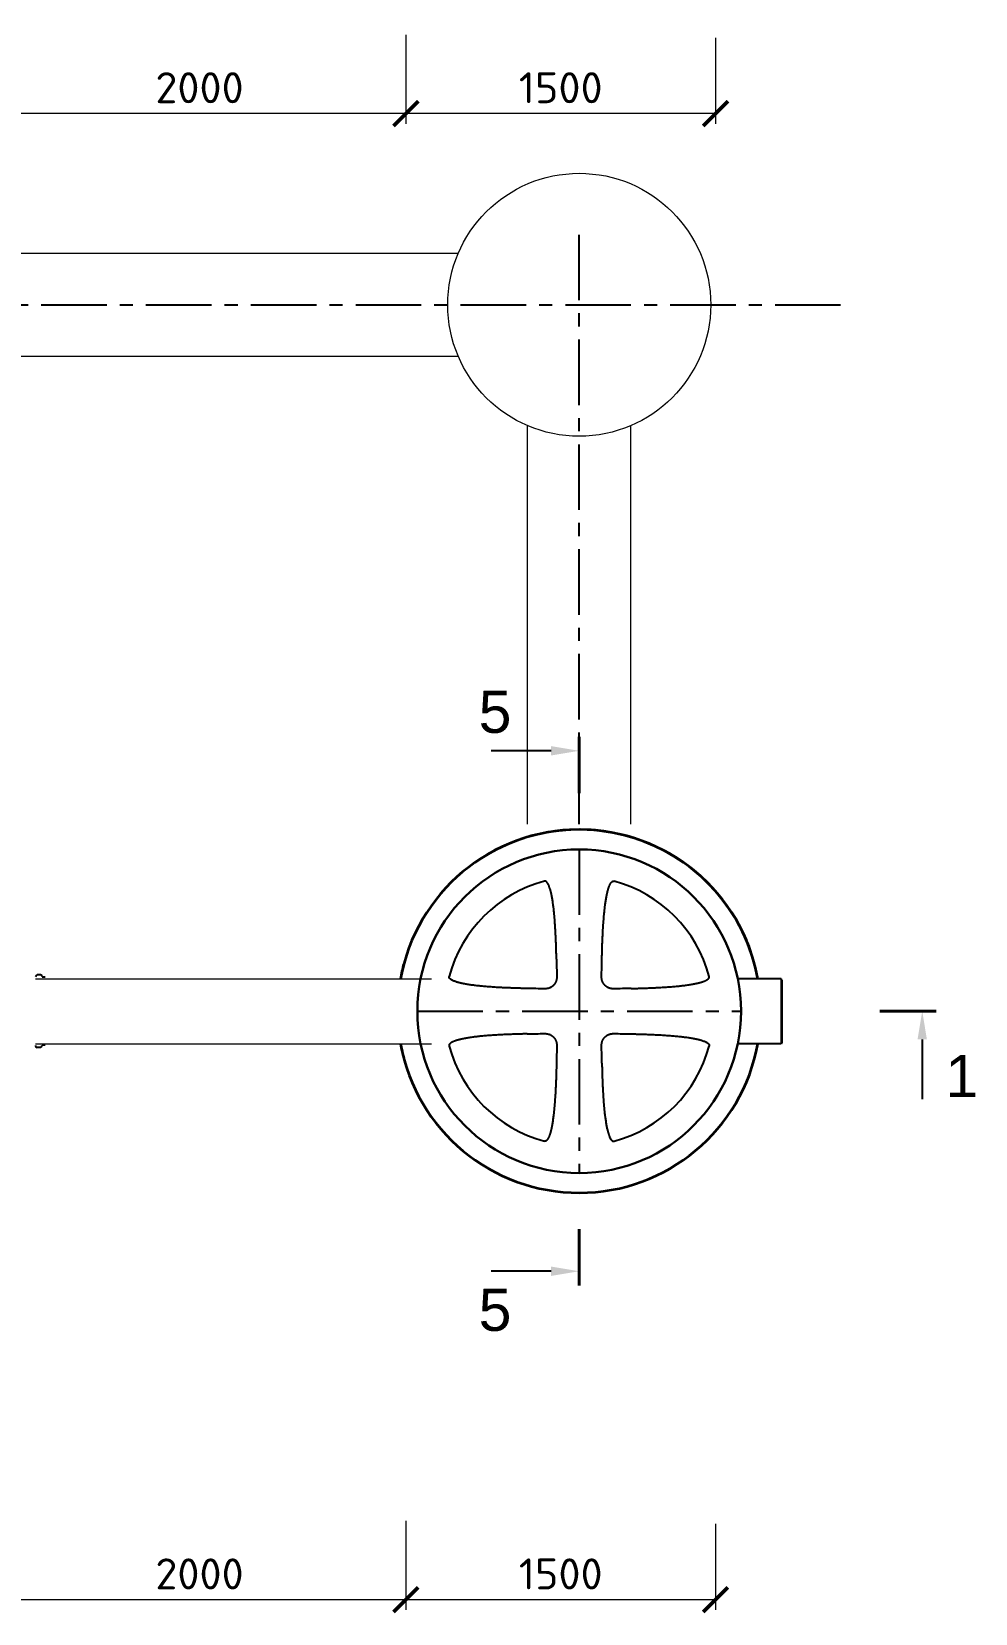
# Model space of a CAD drawing. Header units: millimetres. Extents: x 313506 to 417817, y -39276 to 9875.
# Drawn here: x 390954 to 395526, y -7296 to 370 of the extents above; entities that cross this region are included whole.
import ezdxf

# ---------------------------------------------------------------- set-up
doc = ezdxf.new("R2010")
doc.units = ezdxf.units.MM
doc.linetypes.add('осевая', pattern=[50.8, 31.75, -6.35, 6.35, -6.35])
doc.layers.add('Mitat', color=1, linetype='Continuous')
doc.layers.add('Системный слой', color=7, linetype='Continuous')
doc.styles.add('ARTEM Arial', font='simplex.shx')
doc.dimstyles.new('ARTEM', dxfattribs={"dimtxt": 70, "dimasz": 50, "dimexe": 35, "dimexo": 15, "dimgap": 10, "dimtad": 1, "dimdec": 0, "dimtxsty": 'ARTEM Arial', "dimcen": 2.5, "dimclrd": 7, "dimclre": 7, "dimclrt": 7, "dimadec": 0, "dimazin": 0, "dimtfac": 1, "dimtdec": 0, "dimtmove": 0, "dimatfit": 3, "dimfxl": 1, "dimlwd": 15, "dimlwe": 15, "dimarcsym": 0})

# ---------------------------------------------------------------- blocks, each defined once
blk = doc.blocks.new('_ArchTick')
at = {"color": 0, "linetype": 'ByBlock', "const_width": 0.15}
blk.add_lwpolyline([(-0.5, -0.5), (0.5, 0.5)], dxfattribs=at)
blk = doc.blocks.new('*D393')
at = {"color": 7, "lineweight": 15, "transparency": 16777216}
for p, q in [((390767, -6863), (390767, -7279.8)), ((392767, -6848), (392767, -7279.8)), ((392767, -7229.8), (390767, -7229.8))]:
    blk.add_line(p, q, dxfattribs=at)
at = {"layer": 'Defpoints', "color": 0, "lineweight": 20, "transparency": 16777216}
for p in [(390767, -6848), (392767, -6833), (390767, -7229.8)]:
    blk.add_point(p, dxfattribs=at)
at = {"color": 7, "lineweight": 15, "transparency": 16777216, "xscale": 120, "yscale": 120, "zscale": 120, "rotation": 180}
blk.add_blockref('_ArchTick', (390767, -7229.8), dxfattribs=at)
at = {"color": 7, "lineweight": 15, "transparency": 16777216, "xscale": 120, "yscale": 120, "zscale": 120}
blk.add_blockref('_ArchTick', (392767, -7229.8), dxfattribs=at)
at = {"color": 7, "lineweight": 20, "transparency": 16777216, "insert": (391767, -7104.8), "char_height": 150, "attachment_point": 5, "style": 'ARTEM Arial'}
blk.add_mtext('2000', dxfattribs=at)
blk = doc.blocks.new('*D394')
at = {"color": 7, "lineweight": 15, "transparency": 16777216}
for p, q in [((392767, -6878), (392767, -7279.8)), ((394267.3, -6863), (394267.3, -7279.8)), ((394267.3, -7229.8), (392767, -7229.8))]:
    blk.add_line(p, q, dxfattribs=at)
at = {"layer": 'Defpoints', "color": 0, "lineweight": 20, "transparency": 16777216}
for p in [(392767, -6863), (394267.3, -6848), (392767, -7229.8)]:
    blk.add_point(p, dxfattribs=at)
at = {"color": 7, "lineweight": 15, "transparency": 16777216, "xscale": 120, "yscale": 120, "zscale": 120, "rotation": 180}
blk.add_blockref('_ArchTick', (392767, -7229.8), dxfattribs=at)
at = {"color": 7, "lineweight": 15, "transparency": 16777216, "xscale": 120, "yscale": 120, "zscale": 120}
blk.add_blockref('_ArchTick', (394267.3, -7229.8), dxfattribs=at)
at = {"color": 7, "lineweight": 20, "transparency": 16777216, "insert": (393517.1, -7104.8), "char_height": 150, "attachment_point": 5, "style": 'ARTEM Arial'}
blk.add_mtext('1500', dxfattribs=at)
blk = doc.blocks.new('*D395')
at = {"color": 7, "lineweight": 15, "transparency": 16777216}
for p, q in [((390767, 339.8), (390767, -77)), ((392767, 354.8), (392767, -77)), ((392767, -27), (390767, -27))]:
    blk.add_line(p, q, dxfattribs=at)
at = {"layer": 'Defpoints', "color": 0, "lineweight": 20, "transparency": 16777216}
for p in [(390767, 354.8), (392767, 369.8), (390767, -27)]:
    blk.add_point(p, dxfattribs=at)
at = {"color": 7, "lineweight": 15, "transparency": 16777216, "xscale": 120, "yscale": 120, "zscale": 120, "rotation": 180}
blk.add_blockref('_ArchTick', (390767, -27), dxfattribs=at)
at = {"color": 7, "lineweight": 15, "transparency": 16777216, "xscale": 120, "yscale": 120, "zscale": 120}
blk.add_blockref('_ArchTick', (392767, -27), dxfattribs=at)
at = {"color": 7, "lineweight": 20, "transparency": 16777216, "insert": (391767, 98), "char_height": 150, "attachment_point": 5, "style": 'ARTEM Arial'}
blk.add_mtext('2000', dxfattribs=at)
blk = doc.blocks.new('*D396')
at = {"color": 7, "lineweight": 15, "transparency": 16777216}
for p, q in [((392767, 324.8), (392767, -77)), ((394267.3, 339.8), (394267.3, -77)), ((394267.3, -27), (392767, -27))]:
    blk.add_line(p, q, dxfattribs=at)
at = {"layer": 'Defpoints', "color": 0, "lineweight": 20, "transparency": 16777216}
for p in [(392767, 339.8), (394267.3, 354.8), (392767, -27)]:
    blk.add_point(p, dxfattribs=at)
at = {"color": 7, "lineweight": 15, "transparency": 16777216, "xscale": 120, "yscale": 120, "zscale": 120, "rotation": 180}
blk.add_blockref('_ArchTick', (392767, -27), dxfattribs=at)
at = {"color": 7, "lineweight": 15, "transparency": 16777216, "xscale": 120, "yscale": 120, "zscale": 120}
blk.add_blockref('_ArchTick', (394267.3, -27), dxfattribs=at)
at = {"color": 7, "lineweight": 20, "transparency": 16777216, "insert": (393517.1, 98), "char_height": 150, "attachment_point": 5, "style": 'ARTEM Arial'}
blk.add_mtext('1500', dxfattribs=at)

msp = doc.modelspace()

# ---------------------------------------------------------------- linework, layer by layer
at = {"color": 1, "linetype": 'осевая', "lineweight": 25, "ltscale": 10}
for p, q in [((393606.6, -3471.9), (393606.6, -554)), ((394873.2, -955.3), (357907.1, -955.3)), ((393606.6, -3593.4), (393606.6, -5161.9)), ((392822.4, -4377.7), (394390.8, -4377.6)), ((392822.4, -4377.7), (394390.8, -4377.7))]:
    msp.add_line(p, q, dxfattribs=at)
at = {"lineweight": 20}
for p, q in [((393020, -705.3), (358893.1, -705.3)), ((393021.1, -1205.3), (358893.1, -1205.3)), ((393356.6, -3471.9), (393356.6, -1540)), ((393856.6, -3471.9), (393856.6, -1540)), ((390972, -4221.3), (392891.4, -4221.3)), ((390972, -4536.3), (392891.7, -4536.3))]:
    msp.add_line(p, q, dxfattribs=at)
at = {"color": 1, "lineweight": 40}
for p, q in [((393606.6, -3047.5), (393606.6, -3320.5)), ((393606.6, -3047.5), (393606.6, -3320.5)), ((395336.9, -4377.8), (395063.9, -4377.8)), ((393606.6, -5706.4), (393606.6, -5433.4))]:
    msp.add_line(p, q, dxfattribs=at)
at = {"color": 7, "lineweight": 25}
for p, q in [((390996.2, -4202.1), (390980.9, -4202)), ((391019.9, -4212.4), (391004.9, -4212.4)), ((394584.4, -4220.2), (394374.8, -4220.2)), ((394588.9, -4227.9), (394584.4, -4220.2)), ((390995.9, -4553.1), (390980.6, -4553)), ((391019.6, -4542.8), (391004.6, -4542.8)), ((394584.4, -4535.2), (394374.8, -4535.2)), ((394588.9, -4527.5), (394584.4, -4535.2))]:
    msp.add_line(p, q, dxfattribs=at)
at = {"color": 1, "linetype": 'ByBlock', "lineweight": -2}
for points in [[(393470.1, -3115.7), (393180.6, -3115.7)], [(393470.1, -3115.8), (393180.6, -3115.8)], [(395268.7, -4514.3), (395268.7, -4803.7)], [(393470.1, -5638.1), (393180.6, -5638.1)]]:
    msp.add_lwpolyline(points, dxfattribs=at)
at = {"lineweight": 20}
msp.add_circle((393606.6, -954), 637.1, dxfattribs=at)
at = {"lineweight": 35}
for start, end in [(10.30784, 169.76923), (10.30784, 120.58675), (164.86634, 169.76923), (190.38493, 349.69216), (190.38493, 195.13722)]:
    msp.add_arc((393606.6, -4377.7), 880.2, start, end, dxfattribs=at)
at = {"color": 7, "lineweight": 25}
for centre, start, end in [((390980.9, -4210.7), 89.9454, 179.9454), ((390996.2, -4210.8), 359.9454, 89.9454), ((390980.6, -4544.3), 179.9454, 269.9454), ((390995.9, -4544.4), 269.9454, 359.9454)]:
    msp.add_arc(centre, 8.7, start, end, dxfattribs=at)
at = {"color": 1, "lineweight": 25}
for points in [[(393470.1, -3093), (393606.6, -3115.7), (393470.1, -3138.5)], [(393470.1, -3093), (393606.6, -3115.8), (393470.1, -3138.5)], [(395291.4, -4514.3), (395268.7, -4377.8), (395245.9, -4514.3)], [(393470.1, -5660.9), (393606.6, -5638.1), (393470.1, -5615.4)]]:
    msp.add_solid(points, dxfattribs=at)
at = {"layer": 'Mitat', "color": 7, "lineweight": 25}
for p, q in [((394584.4, -4220.2), (394584.4, -4535.2)), ((394588.9, -4227.9), (394588.9, -4527.5))]:
    msp.add_line(p, q, dxfattribs=at)
at = {"layer": 'Системный слой', "color": 7, "lineweight": 30}
msp.add_circle((393606.6, -4377.7), 784.2, dxfattribs=at)
at = {"layer": 'Системный слой', "color": 7, "lineweight": 25}
for start, end in [(104.99428, 165.00572), (14.99428, 75.00572), (194.99428, 255.00572), (284.99428, 345.00572)]:
    msp.add_arc((393606.6, -4377.7), 652.3, start, end, dxfattribs=at)
at = {"layer": 'Системный слой', "color": 7, "lineweight": 25, "extrusion": (0, 0, -1)}
for centre, major_axis, start_param, end_param in [((392136.7, -4377.7), (0, -3983.8), -1.634239, -1.612784), ((395076.4, -4377.7), (0, 3983.8), -1.528808, -1.507354), ((393606.6, -2907.8), (-3983.8, 0), -1.528808, -1.507354), ((393606.6, -2907.8), (-3983.8, 0), -1.634239, -1.612784), ((393606.6, -5847.5), (3983.8, 0), -1.634239, -1.612784), ((393606.6, -5847.5), (3983.8, 0), -1.528808, -1.507354), ((392136.7, -4377.7), (0, -3983.8), -1.528808, -1.507354), ((395076.4, -4377.7), (0, 3983.8), -1.634239, -1.612784)]:
    msp.add_ellipse(centre, major_axis=major_axis, ratio=0.34202, start_param=start_param, end_param=end_param, dxfattribs=at)
at = {"layer": 'Системный слой', "color": 7, "lineweight": 25}
for points, knots in [([(393496.5, -4125.1), (393496.4, -4118.3), (393496.1, -4104.7), (393495.5, -4083.9), (393495, -4066.3), (393494.5, -4051.8), (393494.1, -4040.7), (393493.5, -4028), (393492.9, -4013.8), (393492.2, -3998.1), (393491.4, -3983.5), (393490.6, -3970.1), (393489.8, -3958), (393488.9, -3945.8), (393488, -3933.7), (393487, -3921.6), (393486, -3909.9), (393484.8, -3898.3), (393483.7, -3887), (393482.4, -3875.9), (393481.1, -3865.3), (393479.7, -3854.9), (393478.2, -3844.8), (393476.6, -3835.2), (393475, -3826.2), (393473.4, -3817.6), (393471.8, -3809.8), (393470.1, -3802.5), (393468.5, -3795.9), (393466.8, -3789.8), (393465.2, -3784.2), (393463.5, -3779.2), (393462, -3774.7), (393460.4, -3770.8), (393459, -3767.4), (393457.7, -3764.5), (393456.4, -3762.1), (393455.3, -3760), (393454.2, -3758.2), (393453.2, -3756.6), (393452.2, -3755.2), (393451.4, -3754.1), (393450.6, -3753.2), (393449.9, -3752.4), (393449.3, -3751.8), (393448.8, -3751.2), (393448.3, -3750.8), (393447.8, -3750.3), (393447.3, -3750), (393446.9, -3749.6), (393446.4, -3749.3), (393446, -3749.1), (393445.5, -3748.8), (393445, -3748.5), (393444.4, -3748.2), (393443.8, -3747.9), (393443.1, -3747.7), (393442.2, -3747.4), (393441.2, -3747.3), (393440.2, -3747.2), (393439.2, -3747.3), (393438.5, -3747.4), (393437.9, -3747.5), (393437.8, -3747.6)], [0, 0, 0, 0, 3.294372, 6.658592, 10.121593, 11.902894, 13.727108, 15.565806, 18.089199, 20.650882, 23.250738, 25.227925, 27.214477, 29.207845, 31.198516, 33.161939, 35.100749, 36.992852, 38.86301, 40.668913, 42.43271, 44.134312, 45.815956, 47.40632, 48.925529, 50.321905, 51.666806, 52.875385, 53.998684, 55.003566, 55.973887, 56.834853, 57.620252, 58.285215, 58.906539, 59.421027, 59.873097, 60.246259, 60.602155, 60.908041, 61.180307, 61.401463, 61.604048, 61.767517, 61.910185, 62.028901, 62.14479, 62.250718, 62.349589, 62.437156, 62.520317, 62.600986, 62.683377, 62.794474, 62.904935, 63.013803, 63.122506, 63.271682, 63.45784, 63.633238, 63.754366, 63.934896, 64, 64, 64, 64]), ([(393716.6, -4125.1), (393716.8, -4118.3), (393717.1, -4104.7), (393717.6, -4083.9), (393718.2, -4066.2), (393718.7, -4051.7), (393719.1, -4040.5), (393719.6, -4029.1), (393720.1, -4017.5), (393720.6, -4005.8), (393721.2, -3993.8), (393721.9, -3981.8), (393722.6, -3969.6), (393723.4, -3957.4), (393724.3, -3945.2), (393725.2, -3933), (393726.2, -3921), (393727.2, -3909.1), (393728.4, -3897.5), (393729.6, -3886.2), (393730.9, -3875.2), (393732.2, -3864.5), (393733.6, -3854.1), (393735.1, -3844.1), (393736.7, -3834.5), (393738.2, -3825.4), (393739.9, -3816.9), (393741.5, -3809.1), (393743.2, -3801.8), (393744.8, -3795.3), (393746.5, -3789.2), (393748.1, -3783.7), (393749.8, -3778.7), (393751.3, -3774.3), (393752.9, -3770.4), (393754.3, -3767.1), (393755.6, -3764.3), (393756.8, -3761.9), (393757.9, -3759.8), (393759, -3758.1), (393760, -3756.5), (393761, -3755.2), (393761.8, -3754.1), (393762.6, -3753.2), (393763.2, -3752.4), (393763.8, -3751.8), (393764.4, -3751.2), (393764.9, -3750.8), (393765.4, -3750.3), (393765.9, -3750), (393766.3, -3749.6), (393766.7, -3749.3), (393767.1, -3749.1), (393767.6, -3748.8), (393768.2, -3748.5), (393768.8, -3748.2), (393769.4, -3747.9), (393770.1, -3747.7), (393771, -3747.4), (393772, -3747.3), (393773, -3747.2), (393774, -3747.3), (393774.7, -3747.4), (393775.2, -3747.5), (393775.3, -3747.6)], [0, 0, 0, 0, 3.346522, 6.766848, 10.291529, 12.10647, 13.966728, 15.842272, 17.760329, 19.705723, 21.690551, 23.687495, 25.705597, 27.732688, 29.765616, 31.795276, 33.795524, 35.769581, 37.694349, 39.596139, 41.431301, 43.222957, 44.950628, 46.657893, 48.27186, 49.813093, 51.228677, 52.591625, 53.814671, 54.950111, 55.963708, 56.941681, 57.807329, 58.595452, 59.260387, 59.880783, 60.393124, 60.842571, 61.213062, 61.566815, 61.871519, 62.143339, 62.364996, 62.568381, 62.733225, 62.877534, 62.998106, 63.115804, 63.223386, 63.323799, 63.412733, 63.497193, 63.579124, 63.662803, 63.775637, 63.887825, 63.998395, 64.108796, 64.260302, 64.449369, 64.627508, 64.750528, 64.933879, 65, 65, 65, 65]), ([(393354, -4267.6), (393347.6, -4267.5), (393334.6, -4267.2), (393318.3, -4266.8), (393302.9, -4266.3), (393286.4, -4265.8), (393265, -4265), (393242.2, -4264), (393222.3, -4263), (393206.3, -4262.1), (393193, -4261.3), (393180.5, -4260.4), (393168.5, -4259.6), (393156.5, -4258.6), (393144.7, -4257.6), (393133, -4256.5), (393121.6, -4255.4), (393110.5, -4254.1), (393099.6, -4252.8), (393089, -4251.5), (393078.7, -4250), (393068.8, -4248.5), (393059.5, -4246.9), (393050.7, -4245.3), (393042.5, -4243.7), (393034.9, -4242), (393028, -4240.4), (393021.6, -4238.7), (393015.8, -4237.1), (393010.4, -4235.4), (393005.6, -4233.8), (393001.4, -4232.2), (392997.8, -4230.8), (392994.7, -4229.4), (392992.1, -4228.1), (392989.8, -4226.9), (392987.8, -4225.8), (392986.1, -4224.7), (392984.7, -4223.7), (392983.4, -4222.8), (392982.5, -4222), (392981.6, -4221.3), (392981, -4220.7), (392980.4, -4220.1), (392979.9, -4219.5), (392979.4, -4219), (392979, -4218.5), (392978.7, -4218.1), (392978.3, -4217.6), (392978, -4217.2), (392977.7, -4216.7), (392977.4, -4216.1), (392977.1, -4215.5), (392976.8, -4214.9), (392976.6, -4214.1), (392976.3, -4213.3), (392976.2, -4212.2), (392976.1, -4211.3), (392976.2, -4210.3), (392976.3, -4209.5), (392976.5, -4209), (392976.5, -4208.9)], [0, 0, 0, 0, 3.02765, 6.130095, 7.711356, 10.295721, 13.929306, 17.852185, 21.075848, 23.356556, 25.454567, 27.369743, 29.28457, 31.181263, 33.060102, 34.903414, 36.729231, 38.501691, 40.238572, 41.921872, 43.587415, 45.168284, 46.682445, 48.08064, 49.429669, 50.648002, 51.78422, 52.805921, 53.793743, 54.673452, 55.478237, 56.163293, 56.80467, 57.338103, 57.808296, 58.197357, 58.567882, 58.885925, 59.167818, 59.395948, 59.604956, 59.772794, 59.91893, 60.040332, 60.158922, 60.267663, 60.369344, 60.459616, 60.545402, 60.628157, 60.712316, 60.824376, 60.935003, 61.043224, 61.149462, 61.294441, 61.474783, 61.6447, 61.762042, 61.936931, 62, 62, 62, 62]), ([(393498.1, -4210.4), (393498.1, -4211.5), (393498.1, -4213.6), (393497.9, -4216.7), (393497.6, -4219.8), (393497.1, -4223), (393496.4, -4226.1), (393495.6, -4229.1), (393494.6, -4232.1), (393493.5, -4235.1), (393492.2, -4237.9), (393490.8, -4240.6), (393489.3, -4243.2), (393487.6, -4245.7), (393485.9, -4248), (393484.1, -4250.2), (393482.2, -4252.2), (393480.3, -4254), (393478.4, -4255.7), (393476.4, -4257.4), (393474.3, -4258.9), (393472.1, -4260.4), (393470.1, -4261.6), (393467.8, -4262.8), (393465.1, -4264.1), (393462, -4265.4), (393458.8, -4266.5), (393456, -4267.2), (393453.2, -4267.9), (393449.9, -4268.5), (393446.2, -4268.9), (393442.6, -4269.2), (393440.4, -4269.2), (393439.4, -4269.2)], [0, 0, 0, 0, 1.160827, 2.293622, 3.43563, 4.588756, 5.746246, 6.905348, 8.060469, 9.206891, 10.341224, 11.457239, 12.554235, 13.633163, 14.697615, 15.730559, 16.730575, 17.684561, 18.604883, 19.490061, 20.578623, 21.459916, 22.381037, 23.113319, 24.320591, 25.627437, 26.832376, 28.012841, 28.720001, 30.061886, 31.592299, 32.799071, 34, 34, 34, 34]), ([(393773.8, -4269.2), (393772.7, -4269.2), (393770.6, -4269.2), (393767.5, -4269), (393764.4, -4268.6), (393761.3, -4268.2), (393758.2, -4267.5), (393755.1, -4266.7), (393752.1, -4265.7), (393749.2, -4264.6), (393746.3, -4263.3), (393743.6, -4261.9), (393741, -4260.3), (393738.6, -4258.7), (393736.2, -4257), (393734.1, -4255.1), (393732.1, -4253.3), (393730.2, -4251.4), (393728.5, -4249.5), (393726.9, -4247.5), (393725.3, -4245.4), (393723.9, -4243.2), (393722.7, -4241.2), (393721.4, -4238.9), (393720.1, -4236.2), (393718.9, -4233), (393717.8, -4229.8), (393717, -4227.1), (393716.3, -4224.2), (393715.7, -4221), (393715.3, -4217.3), (393715.1, -4213.7), (393715.1, -4211.5), (393715.1, -4210.4)], [0, 0, 0, 0, 1.160827, 2.293622, 3.43563, 4.588756, 5.746246, 6.905348, 8.060469, 9.206891, 10.341224, 11.457239, 12.554235, 13.633163, 14.697615, 15.730559, 16.730575, 17.684561, 18.604883, 19.490061, 20.578623, 21.459916, 22.381037, 23.113319, 24.320591, 25.627437, 26.832376, 28.012841, 28.720001, 30.061886, 31.592299, 32.799071, 34, 34, 34, 34]), ([(393859.1, -4267.6), (393865.7, -4267.5), (393879, -4267.2), (393895.7, -4266.7), (393911.4, -4266.3), (393928.2, -4265.7), (393950, -4264.9), (393973.2, -4263.9), (393993.4, -4262.9), (394009.6, -4261.9), (394023, -4261.1), (394035.6, -4260.2), (394047.7, -4259.3), (394059.7, -4258.4), (394071.6, -4257.3), (394083.2, -4256.2), (394094.6, -4255), (394105.7, -4253.8), (394116.5, -4252.5), (394127.1, -4251.1), (394137.3, -4249.6), (394147.1, -4248), (394156.3, -4246.4), (394165, -4244.8), (394173, -4243.2), (394180.5, -4241.5), (394187.2, -4239.8), (394193.5, -4238.2), (394199.2, -4236.5), (394204.4, -4234.8), (394209, -4233.2), (394213, -4231.7), (394216.5, -4230.2), (394219.5, -4228.9), (394222, -4227.6), (394224.1, -4226.4), (394226, -4225.3), (394227.6, -4224.3), (394229, -4223.3), (394230.1, -4222.5), (394231, -4221.7), (394231.8, -4221), (394232.5, -4220.4), (394233, -4219.9), (394233.5, -4219.3), (394233.9, -4218.8), (394234.3, -4218.4), (394234.6, -4217.9), (394234.9, -4217.5), (394235.2, -4217.1), (394235.5, -4216.6), (394235.8, -4216.1), (394236.1, -4215.5), (394236.3, -4214.8), (394236.6, -4214.1), (394236.8, -4213.3), (394237, -4212.2), (394237, -4211.3), (394236.9, -4210.3), (394236.8, -4209.5), (394236.7, -4209), (394236.7, -4208.9)], [0, 0, 0, 0, 3.098261, 6.270257, 7.885874, 10.522158, 14.222088, 18.211189, 21.48322, 23.791405, 25.91056, 27.83924, 29.766287, 31.670808, 33.554374, 35.397495, 37.221269, 38.987539, 40.715871, 42.387727, 44.041242, 45.608249, 47.107289, 48.488328, 49.8195, 51.017864, 52.132795, 53.131323, 54.095468, 54.950922, 55.731334, 56.392139, 57.009565, 57.520478, 57.969136, 58.338887, 58.691133, 58.993238, 59.261551, 59.478662, 59.677208, 59.836711, 59.975492, 60.090496, 60.202763, 60.305383, 60.401166, 60.485997, 60.56656, 60.644707, 60.724522, 60.832147, 60.939155, 61.044621, 61.149928, 61.294442, 61.474783, 61.6447, 61.762042, 61.936931, 62, 62, 62, 62]), ([(393354, -4487.7), (393347.6, -4487.8), (393334.6, -4488.1), (393318.3, -4488.6), (393302.9, -4489), (393286.4, -4489.6), (393265, -4490.3), (393242.2, -4491.3), (393222.3, -4492.3), (393206.3, -4493.2), (393193, -4494), (393180.5, -4494.9), (393168.5, -4495.8), (393156.5, -4496.7), (393144.7, -4497.7), (393133, -4498.8), (393121.6, -4500), (393110.5, -4501.2), (393099.6, -4502.5), (393089, -4503.9), (393078.7, -4505.3), (393068.8, -4506.8), (393059.5, -4508.4), (393050.7, -4510), (393042.5, -4511.6), (393034.9, -4513.3), (393028, -4514.9), (393021.6, -4516.6), (393015.8, -4518.3), (393010.4, -4519.9), (393005.6, -4521.5), (393001.4, -4523.1), (392997.8, -4524.6), (392994.7, -4526), (392992.1, -4527.2), (392989.8, -4528.4), (392987.8, -4529.6), (392986.1, -4530.6), (392984.7, -4531.6), (392983.4, -4532.5), (392982.5, -4533.3), (392981.6, -4534), (392981, -4534.7), (392980.4, -4535.2), (392979.9, -4535.8), (392979.4, -4536.3), (392979, -4536.8), (392978.7, -4537.2), (392978.3, -4537.7), (392978, -4538.1), (392977.7, -4538.6), (392977.4, -4539.2), (392977.1, -4539.8), (392976.8, -4540.5), (392976.6, -4541.2), (392976.3, -4542.1), (392976.2, -4543.1), (392976.1, -4544.1), (392976.2, -4545), (392976.3, -4545.8), (392976.5, -4546.3), (392976.5, -4546.4)], [0, 0, 0, 0, 3.02765, 6.130095, 7.711356, 10.295721, 13.929306, 17.852185, 21.075848, 23.356556, 25.454567, 27.369743, 29.28457, 31.181263, 33.060102, 34.903414, 36.729231, 38.501691, 40.238572, 41.921872, 43.587415, 45.168284, 46.682445, 48.08064, 49.429669, 50.648002, 51.78422, 52.805921, 53.793743, 54.673452, 55.478237, 56.163293, 56.80467, 57.338103, 57.808296, 58.197357, 58.567882, 58.885925, 59.167818, 59.395948, 59.604956, 59.772794, 59.91893, 60.040332, 60.158922, 60.267663, 60.369344, 60.459616, 60.545402, 60.628157, 60.712316, 60.824376, 60.935003, 61.043224, 61.149462, 61.294441, 61.474783, 61.6447, 61.762042, 61.936931, 62, 62, 62, 62]), ([(393439.4, -4486.2), (393440.4, -4486.1), (393442.5, -4486.2), (393445.6, -4486.3), (393448.8, -4486.7), (393451.9, -4487.2), (393455, -4487.8), (393458, -4488.6), (393461.1, -4489.6), (393464, -4490.8), (393466.8, -4492), (393469.5, -4493.4), (393472.1, -4495), (393474.6, -4496.6), (393476.9, -4498.4), (393479.1, -4500.1), (393481, -4501.9), (393483, -4504), (393484.8, -4506.1), (393486.6, -4508.3), (393488.3, -4510.6), (393490, -4513.4), (393491.5, -4516), (393492.7, -4518.5), (393493.9, -4521.2), (393494.8, -4523.7), (393495.7, -4526.6), (393496.4, -4529.1), (393497, -4531.9), (393497.4, -4534.5), (393497.8, -4537.7), (393498.1, -4541.3), (393498.1, -4543.7), (393498.1, -4544.9)], [0, 0, 0, 0, 1.160825, 2.293619, 3.435628, 4.588757, 5.746252, 6.905358, 8.060478, 9.206889, 10.341203, 11.457205, 12.554205, 13.633169, 14.695741, 15.717068, 16.69175, 17.601108, 18.876909, 19.676175, 20.71619, 22.027068, 23.211446, 23.982012, 25.113816, 26.386625, 26.915982, 28.452958, 29.235773, 30.022226, 31.353686, 32.71083, 34, 34, 34, 34]), ([(393715.1, -4544.9), (393715.1, -4543.8), (393715.1, -4541.7), (393715.3, -4538.6), (393715.6, -4535.5), (393716.1, -4532.4), (393716.7, -4529.3), (393717.6, -4526.2), (393718.5, -4523.2), (393719.7, -4520.2), (393721, -4517.4), (393722.4, -4514.7), (393723.9, -4512.1), (393725.5, -4509.6), (393727.3, -4507.3), (393729.1, -4505.1), (393730.9, -4503.1), (393732.8, -4501.3), (393734.7, -4499.6), (393736.8, -4498), (393738.9, -4496.4), (393741.1, -4495), (393743.1, -4493.8), (393745.4, -4492.5), (393748, -4491.2), (393751.2, -4489.9), (393754.4, -4488.9), (393757.1, -4488.1), (393760, -4487.4), (393763.2, -4486.8), (393766.9, -4486.4), (393770.5, -4486.2), (393772.7, -4486.1), (393773.8, -4486.2)], [0, 0, 0, 0, 1.160827, 2.293622, 3.43563, 4.588756, 5.746246, 6.905348, 8.060469, 9.206891, 10.341224, 11.457239, 12.554235, 13.633163, 14.697615, 15.730559, 16.730575, 17.684561, 18.604883, 19.490061, 20.578623, 21.459916, 22.381037, 23.113319, 24.320591, 25.627437, 26.832376, 28.012841, 28.720001, 30.061886, 31.592299, 32.799071, 34, 34, 34, 34]), ([(393859.1, -4487.7), (393865.7, -4487.8), (393879, -4488.1), (393895.7, -4488.6), (393911.4, -4489.1), (393928.2, -4489.6), (393950, -4490.4), (393973.2, -4491.4), (393993.4, -4492.5), (394009.6, -4493.4), (394023, -4494.2), (394035.6, -4495.1), (394047.7, -4496), (394059.7, -4497), (394071.6, -4498), (394083.2, -4499.1), (394094.6, -4500.3), (394105.7, -4501.5), (394116.5, -4502.9), (394127.1, -4504.3), (394137.3, -4505.7), (394147.1, -4507.3), (394156.3, -4508.9), (394165, -4510.5), (394173, -4512.2), (394180.5, -4513.8), (394187.2, -4515.5), (394193.5, -4517.1), (394199.2, -4518.8), (394204.4, -4520.5), (394209, -4522.1), (394213, -4523.6), (394216.5, -4525.1), (394219.5, -4526.5), (394222, -4527.7), (394224.1, -4528.9), (394226, -4530), (394227.6, -4531), (394229, -4532), (394230.1, -4532.9), (394231, -4533.6), (394231.8, -4534.3), (394232.5, -4534.9), (394233, -4535.5), (394233.5, -4536), (394233.9, -4536.5), (394234.3, -4536.9), (394234.6, -4537.4), (394234.9, -4537.8), (394235.2, -4538.2), (394235.5, -4538.7), (394235.8, -4539.2), (394236.1, -4539.8), (394236.3, -4540.5), (394236.6, -4541.2), (394236.8, -4542.1), (394237, -4543.1), (394237, -4544.1), (394236.9, -4545), (394236.8, -4545.8), (394236.7, -4546.3), (394236.7, -4546.4)], [0, 0, 0, 0, 3.098261, 6.270257, 7.885874, 10.522158, 14.222088, 18.211189, 21.48322, 23.791405, 25.91056, 27.83924, 29.766287, 31.670808, 33.554374, 35.397495, 37.221271, 38.987539, 40.715869, 42.387727, 44.041242, 45.608249, 47.107289, 48.488328, 49.8195, 51.017864, 52.132795, 53.131323, 54.095468, 54.950922, 55.731334, 56.392139, 57.009565, 57.520478, 57.969136, 58.338887, 58.691133, 58.993238, 59.261551, 59.478662, 59.677208, 59.836711, 59.975492, 60.090496, 60.202763, 60.305383, 60.401166, 60.485997, 60.56656, 60.644707, 60.724522, 60.832147, 60.939155, 61.044621, 61.149928, 61.294442, 61.474783, 61.6447, 61.762042, 61.936931, 62, 62, 62, 62]), ([(393496.5, -4630.2), (393496.4, -4637.1), (393496.1, -4650.9), (393495.6, -4668.3), (393495.2, -4682.9), (393494.8, -4695), (393494.2, -4710.4), (393493.5, -4728.6), (393492.6, -4749.2), (393491.6, -4767.9), (393490.6, -4784.2), (393489.8, -4797.6), (393488.9, -4810.2), (393488, -4822.2), (393487, -4834.1), (393485.9, -4845.9), (393484.8, -4857.4), (393483.6, -4868.6), (393482.4, -4879.6), (393481, -4890.2), (393479.6, -4900.5), (393478.2, -4910.4), (393476.6, -4920), (393475.1, -4929), (393473.5, -4937.5), (393471.8, -4945.3), (393470.2, -4952.5), (393468.6, -4959.1), (393466.9, -4965.2), (393465.3, -4970.8), (393463.6, -4975.9), (393462.1, -4980.3), (393460.5, -4984.3), (393459.1, -4987.7), (393457.7, -4990.7), (393456.5, -4993.1), (393455.3, -4995.3), (393454.2, -4997.1), (393453.2, -4998.7), (393452.2, -5000.1), (393451.4, -5001.2), (393450.6, -5002.1), (393449.9, -5002.9), (393449.3, -5003.5), (393448.8, -5004.1), (393448.3, -5004.5), (393447.8, -5005), (393447.3, -5005.3), (393446.9, -5005.7), (393446.4, -5006), (393446, -5006.3), (393445.5, -5006.5), (393445, -5006.8), (393444.4, -5007.1), (393443.8, -5007.4), (393443.1, -5007.7), (393442.2, -5007.9), (393441.2, -5008.1), (393440.2, -5008.1), (393439.2, -5008), (393438.5, -5007.9), (393437.9, -5007.8), (393437.8, -5007.7)], [0, 0, 0, 0, 3.289426, 6.641073, 8.341944, 10.288254, 12.467464, 15.73036, 19.040043, 22.396272, 24.748618, 26.9013, 28.85179, 30.799553, 32.720392, 34.61697, 36.467565, 38.296603, 40.062486, 41.787015, 43.450467, 45.094385, 46.649301, 48.134932, 49.501134, 50.817333, 52.001692, 53.103719, 54.091658, 55.04643, 55.895777, 56.672128, 57.331893, 57.949266, 58.462051, 58.913492, 59.286861, 59.642661, 59.947993, 60.219335, 60.439132, 60.640228, 60.80198, 60.942837, 61.059698, 61.173776, 61.278051, 61.375378, 61.461577, 61.543439, 61.622848, 61.70395, 61.81331, 61.922045, 62.029212, 62.136217, 62.283062, 62.466311, 62.638969, 62.758204, 62.935914, 63, 63, 63, 63]), ([(393716.6, -4630.2), (393716.8, -4636.9), (393717.1, -4650.5), (393717.5, -4667.5), (393718, -4681.8), (393718.3, -4693.8), (393718.9, -4709), (393719.6, -4727.1), (393720.5, -4747.6), (393721.5, -4766.2), (393722.4, -4782.5), (393723.3, -4795.9), (393724.1, -4808.5), (393725.1, -4820.6), (393726, -4832.6), (393727.1, -4844.4), (393728.2, -4855.9), (393729.4, -4867.3), (393730.6, -4878.3), (393732, -4889), (393733.4, -4899.4), (393734.8, -4909.5), (393736.4, -4919.2), (393738, -4928.3), (393739.6, -4936.9), (393741.2, -4944.8), (393742.9, -4952.2), (393744.5, -4958.8), (393746.2, -4965), (393747.8, -4970.6), (393749.5, -4975.8), (393751.1, -4980.3), (393752.6, -4984.3), (393754, -4987.7), (393755.4, -4990.7), (393756.6, -4993.1), (393757.8, -4995.3), (393758.9, -4997.1), (393760, -4998.7), (393760.9, -5000.1), (393761.8, -5001.2), (393762.5, -5002.1), (393763.2, -5002.9), (393763.8, -5003.5), (393764.4, -5004.1), (393764.9, -5004.5), (393765.4, -5005), (393765.9, -5005.3), (393766.3, -5005.7), (393766.7, -5006), (393767.1, -5006.3), (393767.6, -5006.5), (393768.2, -5006.8), (393768.8, -5007.1), (393769.4, -5007.4), (393770.1, -5007.7), (393771, -5007.9), (393772, -5008.1), (393773, -5008.1), (393774, -5008), (393774.7, -5007.9), (393775.2, -5007.8), (393775.3, -5007.7)], [0, 0, 0, 0, 3.218923, 6.506826, 8.178508, 10.098303, 12.252324, 15.489576, 18.77979, 22.122744, 24.473336, 26.627827, 28.584132, 30.538174, 32.467068, 34.373014, 36.235157, 38.076608, 39.857077, 41.597492, 43.27857, 44.940532, 46.513958, 48.018144, 49.402538, 50.736545, 51.936949, 53.053667, 54.053979, 55.020167, 55.878253, 56.661609, 57.325775, 57.946675, 58.461223, 58.913538, 59.286894, 59.642684, 59.948009, 60.219346, 60.43914, 60.640233, 60.801982, 60.942838, 61.059698, 61.173776, 61.278051, 61.375378, 61.461577, 61.543439, 61.622847, 61.70395, 61.81331, 61.922045, 62.029212, 62.136217, 62.283062, 62.466311, 62.638969, 62.758204, 62.935914, 63, 63, 63, 63])]:
    msp.add_open_spline(points, degree=3, knots=knots, dxfattribs=at)

# ---------------------------------------------------------------- texts
at = {"color": 1, "lineweight": 25, "char_height": 204.75}
for s, insert, attachment_point in [('{\\fArial|b0|i0|c204|p34;5}', (393278.4, -2824), 3), ('{\\fArial|b0|i0|c0|p34;1}', (395381, -4589.4), 1), ('{\\fArial|b0|i0|c204|p34;5}', (393278.4, -5929.9), 9)]:
    msp.add_mtext(s, dxfattribs=dict(at, insert=insert, attachment_point=attachment_point))

# ---------------------------------------------------------------- dimensions: what is measured, and where the dimension line sits
at = {"lineweight": 20}
for base, p1, p2, picture, middle in [((390767, -27), (392767, 369.8), (390767, 354.8), '*D395', (391767, 98)), ((392767, -27), (394267.3, 354.8), (392767, 339.8), '*D396', (393517.1, 98)), ((390767, -7229.8), (392767, -6833), (390767, -6848), '*D393', (391767, -7104.8)), ((392767, -7229.8), (394267.3, -6848), (392767, -6863), '*D394', (393517.1, -7104.8))]:
    dim = msp.add_linear_dim(base=base, p1=p1, p2=p2, angle=180, dimstyle='ARTEM', override={"dimtxt": 150, "dimasz": 120, "dimexe": 50, "dimgap": 50, "dimblk1": 'ArchTick', "dimblk2": 'ArchTick', "dimsah": 1}, dxfattribs=at)
    dim.commit()
    dim.dimension.update_dxf_attribs({"geometry": picture, "text_midpoint": middle})

doc.saveas('drawing.dxf')
